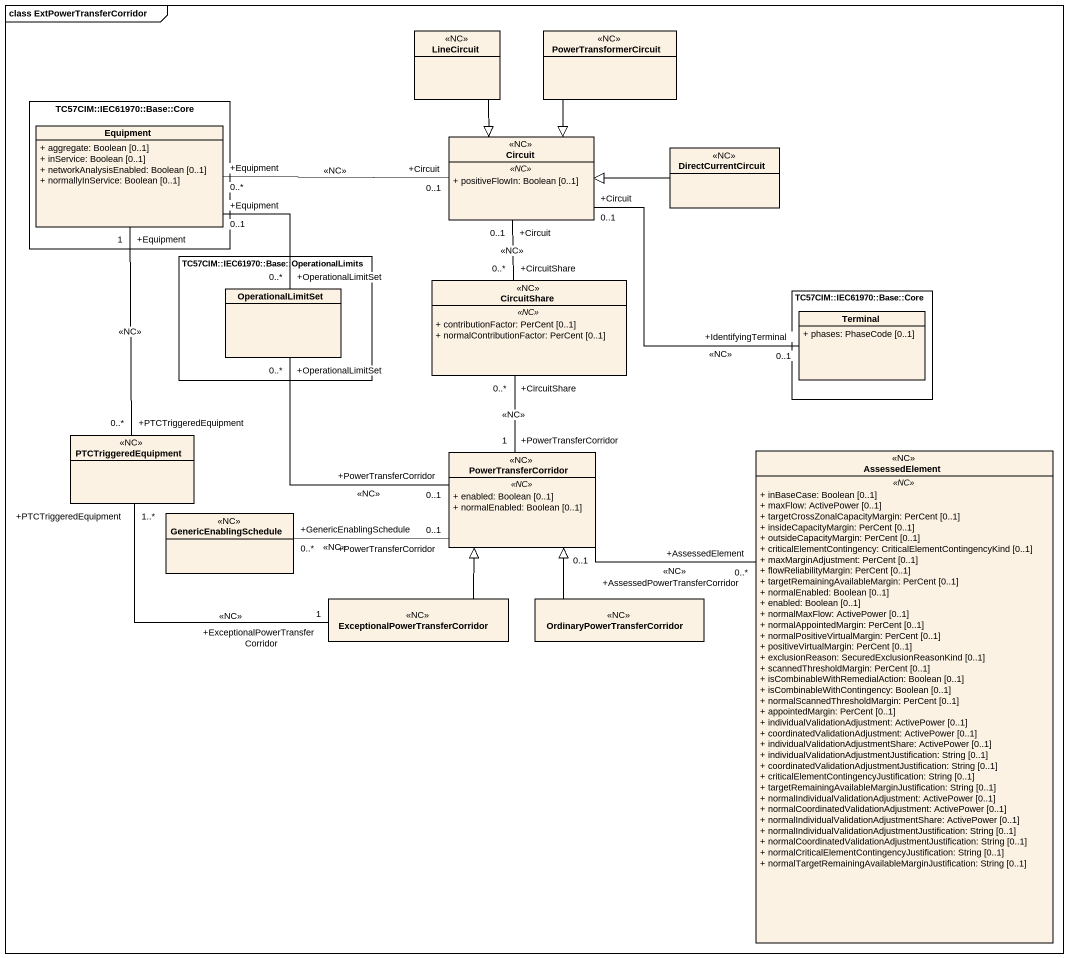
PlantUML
@startuml
mainframe class ExtPowerTransferCorridor
hide circle
hide empty members
skinparam classAttributeIconSize 0
class LineCircuit <<NC>>
class PowerTransformerCircuit <<NC>>
rectangle "TC57CIM::IEC61970::Base::Core" as TC57CIM_IEC61970_Base_Core {
  class Equipment {
    + aggregate: Boolean [0..1]
    + inService: Boolean [0..1]
    + networkAnalysisEnabled: Boolean [0..1]
    + normallyInService: Boolean [0..1]
  }
}
class Circuit <<NC>> {
  .. <<NC>> ..
  + positiveFlowIn: Boolean [0..1]
}
class DirectCurrentCircuit <<NC>>
rectangle "TC57CIM::IEC61970::Base::OperationalLimits" as TC57CIM_IEC61970_Base {
  class OperationalLimitSet
}
class CircuitShare <<NC>> {
  .. <<NC>> ..
  + contributionFactor: PerCent [0..1]
  + normalContributionFactor: PerCent [0..1]
}
rectangle "TC57CIM::IEC61970::Base::Core" as TC57CIM_IEC61970_Base_Core_2 {
  class Terminal {
    + phases: PhaseCode [0..1]
  }
}
class PTCTriggeredEquipment <<NC>>
class PowerTransferCorridor <<NC>> {
  .. <<NC>> ..
  + enabled: Boolean [0..1]
  + normalEnabled: Boolean [0..1]
}
class AssessedElement <<NC>> {
  .. <<NC>> ..
  + inBaseCase: Boolean [0..1]
  + maxFlow: ActivePower [0..1]
  + targetCrossZonalCapacityMargin: PerCent [0..1]
  + insideCapacityMargin: PerCent [0..1]
  + outsideCapacityMargin: PerCent [0..1]
  + criticalElementContingency: CriticalElementContingencyKind [0..1]
  + maxMarginAdjustment: PerCent [0..1]
  + flowReliabilityMargin: PerCent [0..1]
  + targetRemainingAvailableMargin: PerCent [0..1]
  + normalEnabled: Boolean [0..1]
  + enabled: Boolean [0..1]
  + normalMaxFlow: ActivePower [0..1]
  + normalAppointedMargin: PerCent [0..1]
  + normalPositiveVirtualMargin: PerCent [0..1]
  + positiveVirtualMargin: PerCent [0..1]
  + exclusionReason: SecuredExclusionReasonKind [0..1]
  + scannedThresholdMargin: PerCent [0..1]
  + isCombinableWithRemedialAction: Boolean [0..1]
  + isCombinableWithContingency: Boolean [0..1]
  + normalScannedThresholdMargin: PerCent [0..1]
  + appointedMargin: PerCent [0..1]
  + individualValidationAdjustment: ActivePower [0..1]
  + coordinatedValidationAdjustment: ActivePower [0..1]
  + individualValidationAdjustmentShare: ActivePower [0..1]
  + individualValidationAdjustmentJustification: String [0..1]
  + coordinatedValidationAdjustmentJustification: String [0..1]
  + criticalElementContingencyJustification: String [0..1]
  + targetRemainingAvailableMarginJustification: String [0..1]
  + normalIndividualValidationAdjustment: ActivePower [0..1]
  + normalCoordinatedValidationAdjustment: ActivePower [0..1]
  + normalIndividualValidationAdjustmentShare: ActivePower [0..1]
  + normalIndividualValidationAdjustmentJustification: String [0..1]
  + normalCoordinatedValidationAdjustmentJustification: String [0..1]
  + normalCriticalElementContingencyJustification: String [0..1]
  + normalTargetRemainingAvailableMarginJustification: String [0..1]
}
class GenericEnablingSchedule <<NC>>
class "ExceptionalPowerTransferCorridor" as ExceptionalPowerTransferCorr <<NC>>
class "OrdinaryPowerTransferCorridor" as OrdinaryPowerTransferCorrido <<NC>>
LineCircuit --|> Circuit
PowerTransformerCircuit --|> Circuit
Circuit "+Circuit\n0..1" -left- "+Equipment\n0..*" Equipment : <<NC>>
Circuit "+Circuit\n0..1" -right- "+IdentifyingTerminal\n0..1" Terminal : <<NC>>
DirectCurrentCircuit -left-|> Circuit
OperationalLimitSet "+OperationalLimitSet\n0..*" -up- "+Equipment\n0..1" Equipment
CircuitShare "+CircuitShare\n0..*" -up- "+Circuit\n0..1" Circuit : <<NC>>
CircuitShare "+CircuitShare\n0..*" -- "+PowerTransferCorridor\n1" PowerTransferCorridor : <<NC>>
PTCTriggeredEquipment "+PTCTriggeredEquipment\n0..*" -up- "+Equipment\n1" Equipment : <<NC>>
PowerTransferCorridor "+PowerTransferCorridor\n0..1" -up- "+OperationalLimitSet\n0..*" OperationalLimitSet : <<NC>>
AssessedElement "+AssessedElement\n0..*" -left- "+AssessedPowerTransferCorridor\n0..1" PowerTransferCorridor : <<NC>>
GenericEnablingSchedule "+GenericEnablingSchedule\n0..*" -right- "+PowerTransferCorridor\n0..1" PowerTransferCorridor : <<NC>>
ExceptionalPowerTransferCorr "+ExceptionalPowerTransferCorridor\n1" -left- "+PTCTriggeredEquipment\n1..*" PTCTriggeredEquipment : <<NC>>
ExceptionalPowerTransferCorr -up-|> PowerTransferCorridor
OrdinaryPowerTransferCorrido -up-|> PowerTransferCorridor
@enduml
